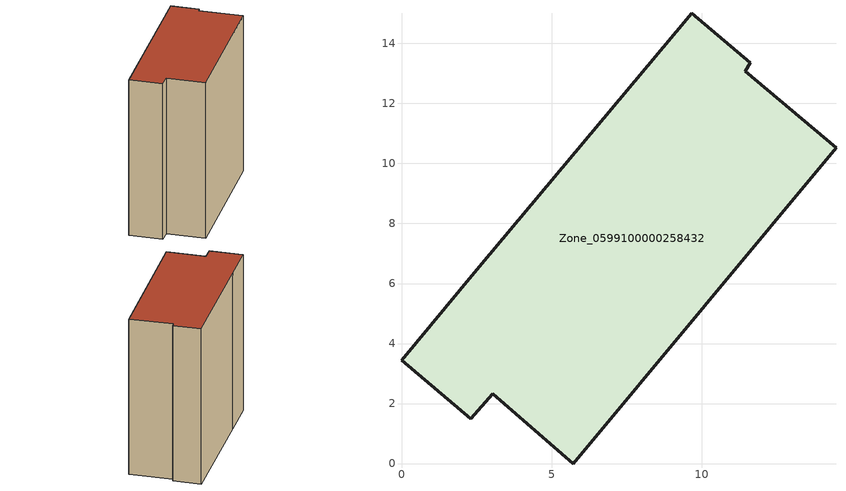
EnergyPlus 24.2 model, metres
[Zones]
Zone_0599100000258432
 floor ground (C_G): 2.43,6.36 9.68,15 11.62,13.35 11.46,13.08 14.48,10.52 5.73,0 3.04,2.33 2.31,1.49 0,3.44 z0
 wall outside (C_F): 11.46,13.08 11.62,13.35 9.68,15 2.43,6.36 0,3.44 2.31,1.49 3.04,2.33 5.73,0 14.48,10.52 11.46,13.08 z0:14.96
 roof outside (C_R): 5.73,0 14.48,10.52 11.46,13.08 11.62,13.35 9.68,15 2.43,6.36 0,3.44 2.31,1.49 3.04,2.33 z14.96
[BUILDING]
Pand.0599100000258432: North Axis=0; Terrain=City; Loads Convergence Tolerance Value=0.04; Temperature Convergence Tolerance Value=0.4; Solar Distribution=FullExterior; Maximum Number of Warmup Days=25; Minimum Number of Warmup Days=1
[Site:Location]
Rotterdam.The.Hague.AP_ZH_NLD Design_Conditions: Latitude=51.96; Longitude=4.45; Time Zone=1; Elevation=-4.5
[SITE:GROUNDTEMPERATURE:BUILDINGSURFACE]
18, 18, 18, 18, 18, 18, 18, 18, 18, 18, 18, 18
[MATERIAL] Thermal Absorptance=0.9; Solar Absorptance=0.7; Visible Absorptance=0.7
Name | Roughness | Thickness | Conductivity | Density | Specific Heat
G.TI.1946 | MediumSmooth | 0.15 | 1 | 540 | 1210
F.TI.1946 | Rough | 0.3 | 0.857143 | 1920 | 840
R.TI.1946 | MediumRough | 0.2 | 0.1 | 1500 | 1000
[CONSTRUCTION]
C_G: G.TI.1946
C_F: F.TI.1946
C_R: R.TI.1946
[ZONE]
Zone_0599100000258432: Type=1; Multiplier=1; Ceiling Height=Autocalculate; Volume=Autocalculate; Floor Area=autocalculate; Part of Total Floor Area=Yes
[ZONEINFILTRATION:DESIGNFLOWRATE]
Infil_Zone_0599100000258432: Zone or ZoneList or Space or SpaceList=Zone_0599100000258432; Schedule=AlwaysOn; Design Flow Rate Calculation Method=Flow/Area; Flow Rate per Floor Area=0.003; Constant Term Coefficient=1; Temperature Term Coefficient=0; Velocity Term Coefficient=0; Velocity Squared Term Coefficient=0
[HVACTEMPLATE:ZONE:IDEALLOADSAIRSYSTEM]
Zone_0599100000258432: Maximum Heating Supply Air Temperature=50; Minimum Cooling Supply Air Temperature=13; Maximum Heating Supply Air Humidity Ratio=0.0156; Minimum Cooling Supply Air Humidity Ratio=0.0077; Heating Limit=NoLimit; Cooling Limit=NoLimit; Dehumidification Control Type=ConstantSensibleHeatRatio; Cooling Sensible Heat Ratio=0.7; Dehumidification Setpoint=60; Humidification Control Type=None; Humidification Setpoint=30; Outdoor Air Method=None; Outdoor Air Flow Rate per Person=0.00944; Outdoor Air Flow Rate per Zone Floor Area=0; Outdoor Air Flow Rate per Zone=0; Demand Controlled Ventilation Type=None; Outdoor Air Economizer Type=NoEconomizer; Heat Recovery Type=None; Sensible Heat Recovery Effectiveness=0.7; Latent Heat Recovery Effectiveness=0.65
[ZONECONTROL:THERMOSTAT]
ThermostatControl_Zone_0599100000258432: Zone or ZoneList=Zone_0599100000258432; Control Type Schedule=DualSetpointControlType; Control 1=Thermostat_Zone_0599100000258432; Temperature Difference Between Cutout And Setpoint=0
[THERMOSTATSETPOINT:DUALSETPOINT]
Thermostat_Zone_0599100000258432: Heating Setpoint Temperature Schedule=HeatingSetpoint_Zone_0599100000258432; Cooling Setpoint Temperature Schedule=CoolingSetpoint_Zone_0599100000258432
[SCHEDULE:COMPACT]
HeatingSetpoint_Zone_0599100000258432: Through: 12/31, For: AllDays, Until: 24:00, 21
CoolingSetpoint_Zone_0599100000258432: Through: 12/31, For: AllDays, Until: 24:00, 24
DualSetpointControlType: Through: 12/31, For: AllDays, Until: 24:00, 4
AlwaysOn: Through: 12/31, For: AllDays, Until: 24:00, 1
